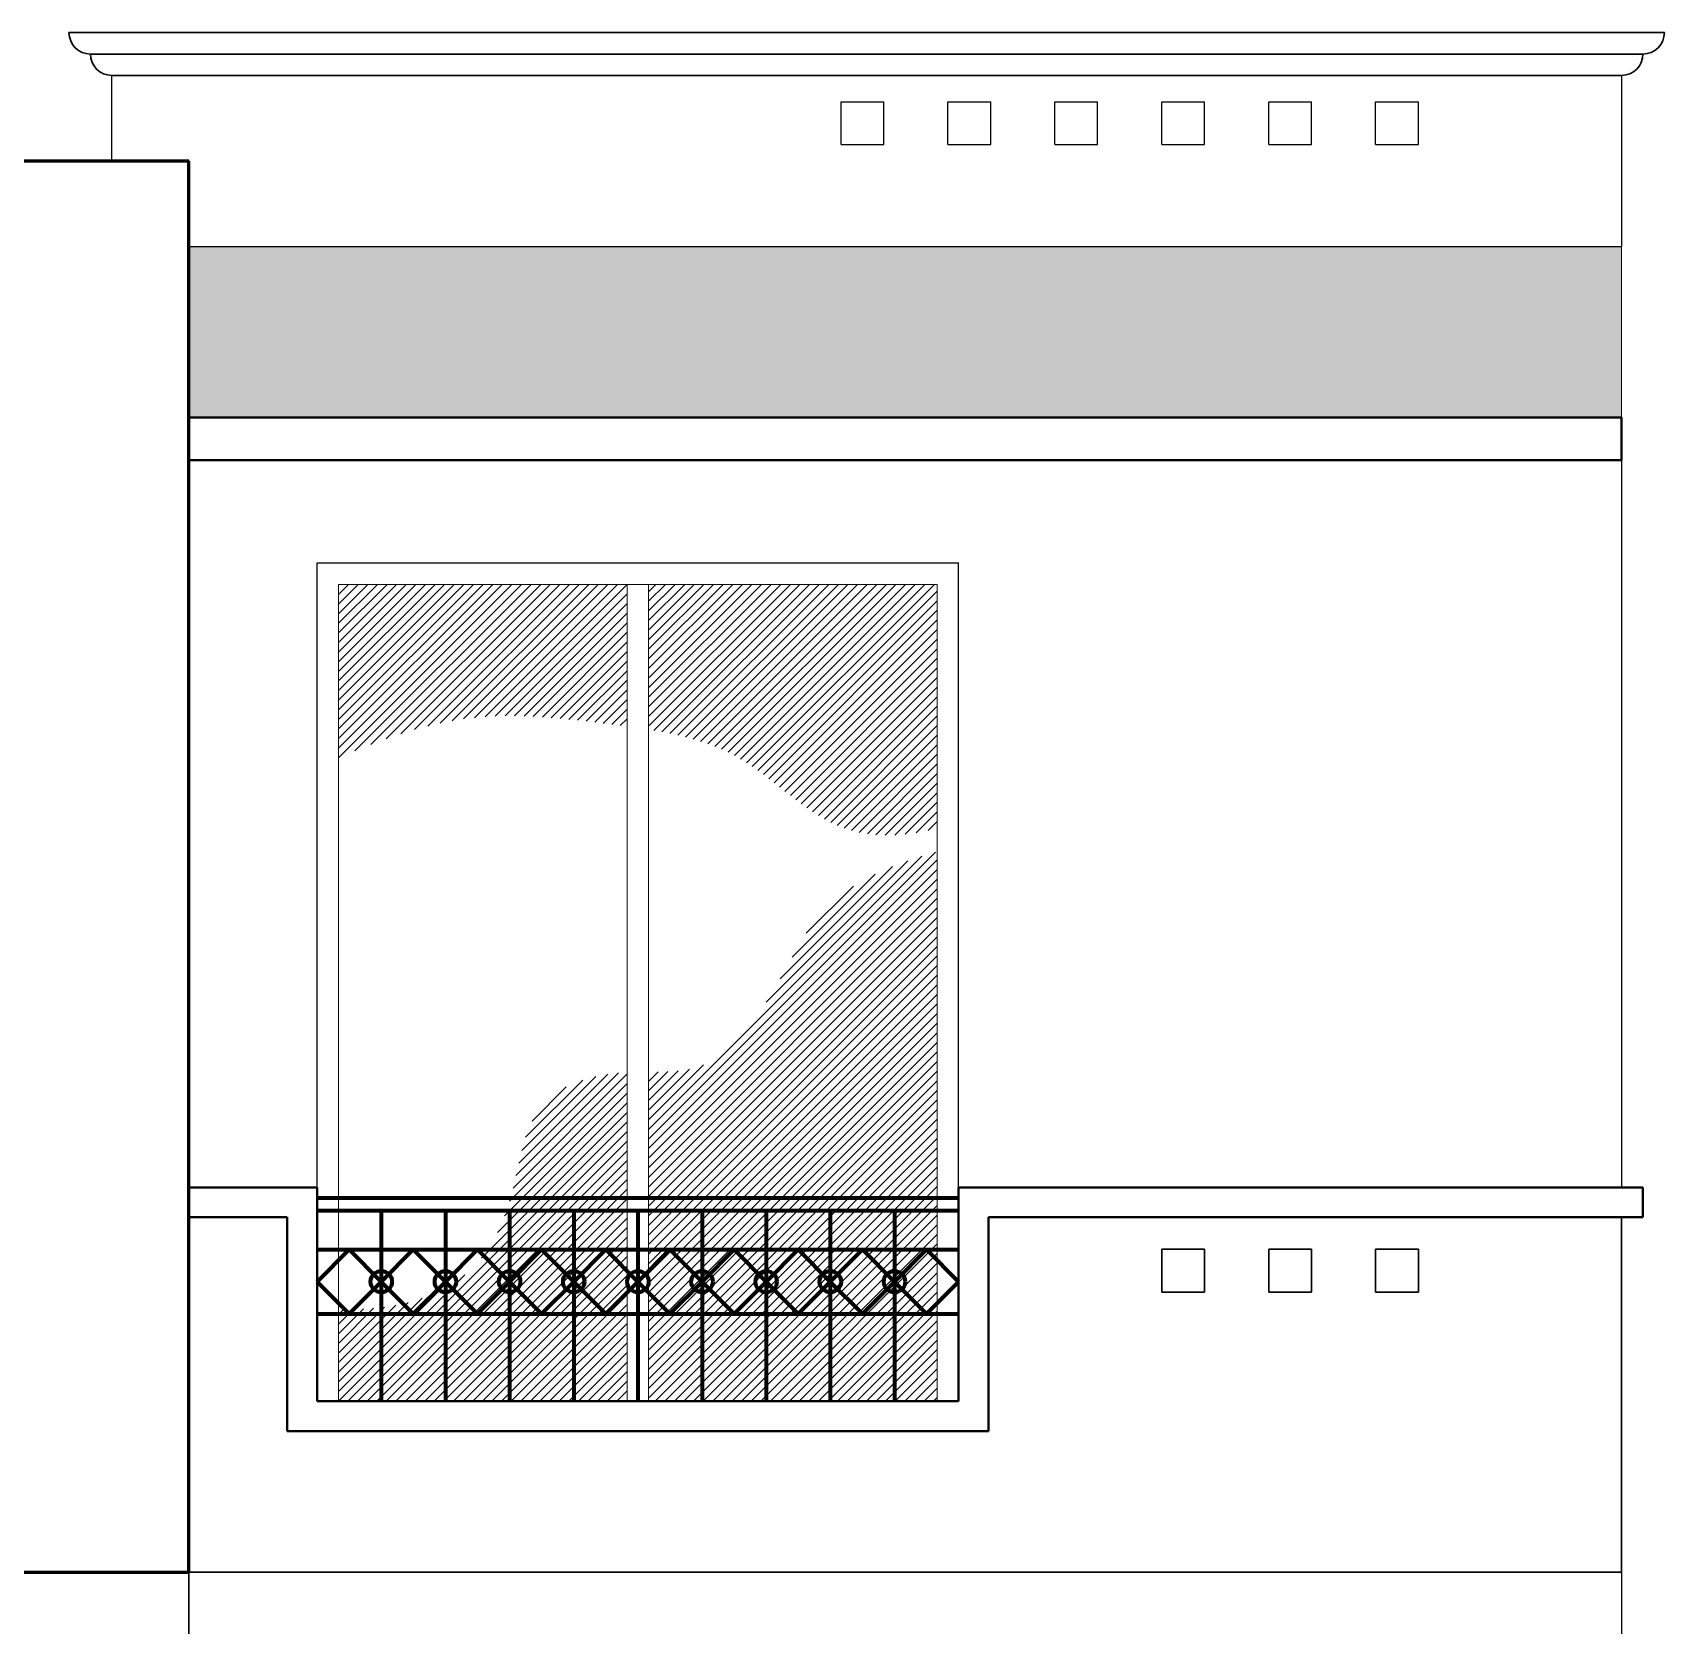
# Model space of a CAD drawing. Header units: metres. Extents: x 3.6 to 34.8, y 2.3 to 26.8.
# Drawn here: x 30.269 to 34.084, y 23.056 to 26.78 of the extents above; entities that cross this region are included whole.
import ezdxf

# ---------------------------------------------------------------- set-up
doc = ezdxf.new("R2010")
doc.units = ezdxf.units.M
for name, color, linetype, lineweight in [('0.05', 132, 'Continuous', 5), ('0.18', 141, 'Continuous', 18), ('0.20', 241, 'Continuous', 20), ('0.25', 52, 'Continuous', 25), ('0.30', 41, 'Continuous', 30), ('0.40', 4, 'Continuous', 40), ('0.60', 30, 'Continuous', 60), ('0.80', 21, 'Continuous', 80)]:
    doc.layers.add(name, color=color, linetype=linetype, lineweight=lineweight)

msp = doc.modelspace()

# ---------------------------------------------------------------- hatches: boundary and pattern name
at = {"layer": '0.05', "ltscale": 0.01}
h = msp.add_hatch(dxfattribs=at)
h.set_pattern_fill('ANSI31', color=256, scale=0.005, style=0)
h.set_pattern_definition([(45, (22.376776, 26.871573), (-0.01122532, 0.01122532), [])])
edge = h.paths.add_edge_path()
edge.add_line((31.6594, 25.49), (30.9844, 25.49))
edge.add_line((30.9844, 25.49), (30.9844, 25.0842))
edge.add_spline(control_points=[(30.9844, 25.0842), (31.0801, 25.1257), (31.2951, 25.2042), (31.5227, 25.1757), (31.6522, 25.1584), (31.6594, 25.1574)], knot_values=[4.248195, 4.248195, 4.248195, 4.248195, 4.545336, 4.908726, 4.930167, 4.930167, 4.930167, 4.930167], degree=3, periodic=0)
edge.add_line((31.6594, 25.1574), (31.6594, 25.49))
edge = h.paths.add_edge_path()
edge.add_line((32.3844, 25.49), (31.7094, 25.49))
edge.add_line((31.7094, 25.49), (31.7094, 25.1502))
edge.add_spline(control_points=[(31.7094, 25.1502), (31.781, 25.1388), (31.9432, 25.1012), (32.1289, 24.8933), (32.3001, 24.8978), (32.3844, 24.9191)], knot_values=[4.979831, 4.979831, 4.979831, 4.979831, 5.194064, 5.476006, 5.731275, 5.731275, 5.731275, 5.731275], degree=3, periodic=0)
edge.add_line((32.3844, 24.9191), (32.3844, 25.49))
edge = h.paths.add_edge_path()
edge.add_spline(control_points=[(32.3844, 24.865), (32.2808, 24.837), (32.1214, 24.7714), (32.0073, 24.5409), (31.8823, 24.3503), (31.7511, 24.35), (31.7094, 24.3499)], knot_values=[0.881122, 0.881122, 0.881122, 0.881122, 1.185506, 1.374783, 1.65216, 1.773338, 1.773338, 1.773338, 1.773338], degree=3, periodic=0)
edge.add_line((31.7094, 24.3499), (31.7094, 23.58))
edge.add_line((31.7094, 23.58), (32.3844, 23.58))
edge.add_line((32.3844, 23.58), (32.3844, 24.865))
edge = h.paths.add_edge_path()
edge.add_spline(control_points=[(31.6594, 24.349), (31.6522, 24.3487), (31.5782, 24.3439), (31.4255, 24.2937), (31.4023, 24.0739), (31.3108, 23.8545), (31.1171, 23.7915), (31.0035, 23.7964), (30.9844, 23.7969)], knot_values=[1.821123, 1.821123, 1.821123, 1.821123, 1.841528, 2.030321, 2.246102, 2.440854, 2.721333, 2.778588, 2.778588, 2.778588, 2.778588], degree=3, periodic=0)
edge.add_line((30.9844, 23.7969), (30.9844, 23.58))
edge.add_line((30.9844, 23.58), (31.6594, 23.58))
edge.add_line((31.6594, 23.58), (31.6594, 24.349))
at = {"layer": '0.20', "ltscale": 0.01}
h = msp.add_hatch(dxfattribs=at)
h.set_pattern_fill('COPPI01', color=256, scale=0.08, style=0, pattern_type=2)
h.set_pattern_definition([(0, (-3.17305, 14.56583), (0.16, 0.08), [0.01, -0.09, 0.01, -0.05]), (0, (-3.13305, 14.60583), (0.16, 0.08), [0.03, -0.13]), (0, (-3.13305, 14.61583), (0.16, 0.08), [0.03, -0.05, 0.03, -0.05]), (0, (-3.05305, 14.62583), (0.16, 0.08), [0.03, -0.13]), (90, (-3.17305, 14.56583), (-0.16, 0.08), [0.01, -0.07]), (90, (-3.16305, 14.56583), (-0.16, 0.08), [0.01, -0.07]), (90, (-3.07305, 14.56583), (-0.16, 0.08), [0.01, -0.07]), (90, (-3.06305, 14.56583), (-0.16, 0.08), [0.01, -0.07]), (45, (-3.16305, 14.59583), (9e-18, 0.08), [0.01414214, -0.21213203]), (135, (-3.07305, 14.59583), (9e-18, 0.08), [0.01414214, -0.21213203]), (26.56505, (-3.15305, 14.59583), (-4e-12, 0.08), [0.02236068, -0.15652476]), (26.56505, (-3.15305, 14.60583), (-4e-12, 0.08), [0.02236068, -0.15652476]), (26.56505, (-3.18305, 14.61583), (-4e-12, 0.08), [0.020328, -0.15855744]), (26.56505, (-3.18305, 14.62583), (-4e-12, 0.08), [0.02236068, -0.15652476]), (63.43495, (-3.17305, 14.575828), (4e-12, 0.08), [0.02236068, -0.3354102]), (63.43495, (-3.16305, 14.575828), (4e-12, 0.08), [0.02236068, -0.3354102]), (116.56505, (-3.07305, 14.575828), (-4e-12, 0.08), [0.02236068, -0.3354102]), (116.56505, (-3.06305, 14.575828), (-4e-12, 0.08), [0.02236068, -0.3354102]), (153.43495, (-3.08305, 14.59583), (4e-12, 0.08), [0.02236068, -0.15652476]), (153.43495, (-3.08305, 14.60583), (4e-12, 0.08), [0.02236068, -0.15652476]), (153.43495, (-3.05305, 14.61583), (4e-12, 0.08), [0.020328, -0.15855744]), (153.43495, (-3.05305, 14.62583), (4e-12, 0.08), [0.02236068, -0.15652476]), (80.537678, (-3.173052, 14.575828), (-4e-14, 0.08), [0.09124144, -0.88200056]), (99.462322, (-3.063052, 14.575828), (4e-14, 0.08), [0.09124144, -0.88200056])])
h.paths.add_polyline_path([(33.9844, 26.28), (30.6344, 26.28), (30.6344, 25.88), (33.9844, 25.88)])

# ---------------------------------------------------------------- linework, layer by layer
at = {"layer": '0.18', "ltscale": 0.01}
for p, q in [((33.9844, 25.88), (33.9844, 26.28)), ((30.9844, 25.49), (30.9844, 23.58)), ((30.9844, 25.49), (32.3844, 25.49)), ((31.6594, 25.49), (31.6594, 23.58)), ((31.7094, 25.49), (31.7094, 23.58)), ((32.3844, 25.49), (32.3844, 23.58))]:
    msp.add_line(p, q, dxfattribs=at)
at = {"layer": '0.25', "ltscale": 0.01}
for p, q in [((30.4544, 26.48), (30.4544, 26.68)), ((33.9844, 26.68), (33.9844, 26.28)), ((32.1594, 26.5184), (32.1594, 26.6184)), ((32.1594, 26.6184), (32.2594, 26.6184)), ((32.2594, 26.5184), (32.2594, 26.6184)), ((32.4094, 26.6184), (32.5094, 26.6184)), ((32.4094, 26.5184), (32.4094, 26.6184)), ((32.5094, 26.5184), (32.5094, 26.6184)), ((32.6594, 26.6184), (32.7594, 26.6184)), ((32.6594, 26.5184), (32.6594, 26.6184)), ((32.7594, 26.5184), (32.7594, 26.6184)), ((32.9094, 26.6184), (33.0094, 26.6184)), ((32.9094, 26.5184), (32.9094, 26.6184)), ((33.0094, 26.5184), (33.0094, 26.6184)), ((33.1594, 26.6184), (33.2594, 26.6184)), ((33.1594, 26.5184), (33.1594, 26.6184)), ((33.2594, 26.5184), (33.2594, 26.6184)), ((33.4094, 26.6184), (33.5094, 26.6184)), ((33.4094, 26.5184), (33.4094, 26.6184)), ((33.5094, 26.5184), (33.5094, 26.6184)), ((32.1594, 26.5184), (32.2594, 26.5184)), ((32.4094, 26.5184), (32.5094, 26.5184)), ((32.6594, 26.5184), (32.7594, 26.5184)), ((32.9094, 26.5184), (33.0094, 26.5184)), ((33.1594, 26.5184), (33.2594, 26.5184)), ((33.4094, 26.5184), (33.5094, 26.5184)), ((30.6344, 26.28), (33.9844, 26.28)), ((33.9844, 25.78), (33.9844, 24.08)), ((30.9344, 24.08), (30.9344, 25.54)), ((30.9344, 25.54), (32.4344, 25.54)), ((32.4344, 24.08), (32.4344, 25.54)), ((33.9844, 23.18), (33.9844, 21.04))]:
    msp.add_line(p, q, dxfattribs=at)
at = {"layer": '0.30', "ltscale": 0.01}
for p, q in [((30.3544, 26.78), (34.0844, 26.78)), ((30.4044, 26.73), (34.0344, 26.73)), ((30.4544, 26.68), (33.9844, 26.68)), ((33.9844, 23.18), (33.9844, 24.01)), ((32.9094, 23.8353), (32.9094, 23.9353)), ((32.9094, 23.9353), (33.0094, 23.9353)), ((33.0094, 23.8353), (33.0094, 23.9353)), ((33.1594, 23.8353), (33.1594, 23.9353)), ((33.1594, 23.9353), (33.2594, 23.9353)), ((33.2594, 23.8353), (33.2594, 23.9353)), ((33.4094, 23.8353), (33.4094, 23.9353)), ((33.4094, 23.9353), (33.5094, 23.9353)), ((33.5094, 23.8353), (33.5094, 23.9353)), ((32.9094, 23.8353), (33.0094, 23.8353)), ((33.1594, 23.8353), (33.2594, 23.8353)), ((33.4094, 23.8353), (33.5094, 23.8353)), ((30.6344, 23.18), (33.9844, 23.18)), ((30.6344, 23.18), (30.6344, 20.04))]:
    msp.add_line(p, q, dxfattribs=at)
for centre, start, end in [((30.4044, 26.78), 180, 270), ((34.0344, 26.78), 270, 0), ((30.4544, 26.73), 180, 270), ((33.9844, 26.73), 270, 0)]:
    msp.add_arc(centre, 0.05, start, end, dxfattribs=at)
at = {"layer": '0.40', "ltscale": 0.01}
for p, q in [((30.6344, 25.88), (33.9844, 25.88)), ((33.9844, 25.78), (33.9844, 25.88)), ((30.6344, 25.78), (33.9844, 25.78)), ((30.6344, 24.08), (30.9344, 24.08)), ((30.9344, 23.58), (30.9344, 24.08)), ((32.4344, 24.08), (34.0344, 24.08)), ((32.4344, 24.08), (32.4344, 23.58)), ((34.0344, 24.01), (34.0344, 24.08)), ((30.6344, 24.01), (30.8644, 24.01)), ((30.8644, 23.51), (30.8644, 24.01)), ((32.5044, 24.01), (32.5044, 23.51)), ((32.5044, 24.01), (34.0344, 24.01)), ((30.9344, 23.58), (32.4344, 23.58)), ((30.8644, 23.51), (32.5044, 23.51))]:
    msp.add_line(p, q, dxfattribs=at)
at = {"layer": '0.60', "ltscale": 0.01}
for p, q in [((26.9844, 26.48), (30.6344, 26.48)), ((30.6344, 23.18), (30.6344, 26.48)), ((26.9844, 23.18), (30.6344, 23.18))]:
    msp.add_line(p, q, dxfattribs=at)
at = {"layer": '0.80', "ltscale": 0.01}
for p, q in [((30.9344, 24.0558), (32.4344, 24.0558)), ((30.9344, 24.0258), (32.4344, 24.0258)), ((31.0844, 24.0258), (31.0844, 23.58)), ((31.2344, 24.0258), (31.2344, 23.58)), ((31.3844, 24.0258), (31.3844, 23.58)), ((31.5344, 24.0258), (31.5344, 23.58)), ((31.6844, 24.0258), (31.6844, 23.58)), ((31.8344, 24.0258), (31.8344, 23.58)), ((31.9844, 24.0258), (31.9844, 23.58)), ((32.1344, 24.0258), (32.1344, 23.58)), ((32.2844, 24.0258), (32.2844, 23.58)), ((30.9344, 23.9344), (32.4344, 23.9344)), ((31.0094, 23.9344), (30.9344, 23.8594)), ((31.0094, 23.9344), (31.0844, 23.8594)), ((31.1594, 23.9344), (31.0844, 23.8594)), ((31.1594, 23.9344), (31.2344, 23.8594)), ((31.3094, 23.9344), (31.2344, 23.8594)), ((31.3094, 23.9344), (31.3844, 23.8594)), ((31.4594, 23.9344), (31.3844, 23.8594)), ((31.4594, 23.9344), (31.5344, 23.8594)), ((31.6094, 23.9344), (31.5344, 23.8594)), ((31.6094, 23.9344), (31.6844, 23.8594)), ((31.7594, 23.9344), (31.6844, 23.8594)), ((31.7594, 23.9344), (31.8344, 23.8594)), ((31.9094, 23.9344), (31.8344, 23.8594)), ((31.9094, 23.9344), (31.9844, 23.8594)), ((32.0594, 23.9344), (31.9844, 23.8594)), ((32.0594, 23.9344), (32.1344, 23.8594)), ((32.2094, 23.9344), (32.1344, 23.8594)), ((32.2094, 23.9344), (32.2844, 23.8594)), ((32.3594, 23.9344), (32.2844, 23.8594)), ((32.3594, 23.9344), (32.4344, 23.8594)), ((31.0094, 23.7844), (30.9344, 23.8594)), ((31.0844, 23.8594), (31.0094, 23.7844)), ((31.1594, 23.7844), (31.0844, 23.8594)), ((31.2344, 23.8594), (31.1594, 23.7844)), ((31.3094, 23.7844), (31.2344, 23.8594)), ((31.3844, 23.8594), (31.3094, 23.7844)), ((31.4594, 23.7844), (31.3844, 23.8594)), ((31.5344, 23.8594), (31.4594, 23.7844)), ((31.6094, 23.7844), (31.5344, 23.8594)), ((31.6844, 23.8594), (31.6094, 23.7844)), ((31.7594, 23.7844), (31.6844, 23.8594)), ((31.8344, 23.8594), (31.7594, 23.7844)), ((31.9094, 23.7844), (31.8344, 23.8594)), ((31.9844, 23.8594), (31.9094, 23.7844)), ((32.0594, 23.7844), (31.9844, 23.8594)), ((32.1344, 23.8594), (32.0594, 23.7844)), ((32.2094, 23.7844), (32.1344, 23.8594)), ((32.2844, 23.8594), (32.2094, 23.7844)), ((32.3594, 23.7844), (32.2844, 23.8594)), ((32.4344, 23.8594), (32.3594, 23.7844)), ((30.9344, 23.7844), (32.4344, 23.7844))]:
    msp.add_line(p, q, dxfattribs=at)
for centre in [(31.0844, 23.8594), (31.2344, 23.8594), (31.3844, 23.8594), (31.5344, 23.8594), (31.6844, 23.8594), (31.8344, 23.8594), (31.9844, 23.8594), (32.1344, 23.8594), (32.2844, 23.8594)]:
    msp.add_circle(centre, 0.025, dxfattribs=at)

doc.saveas('drawing.dxf')
